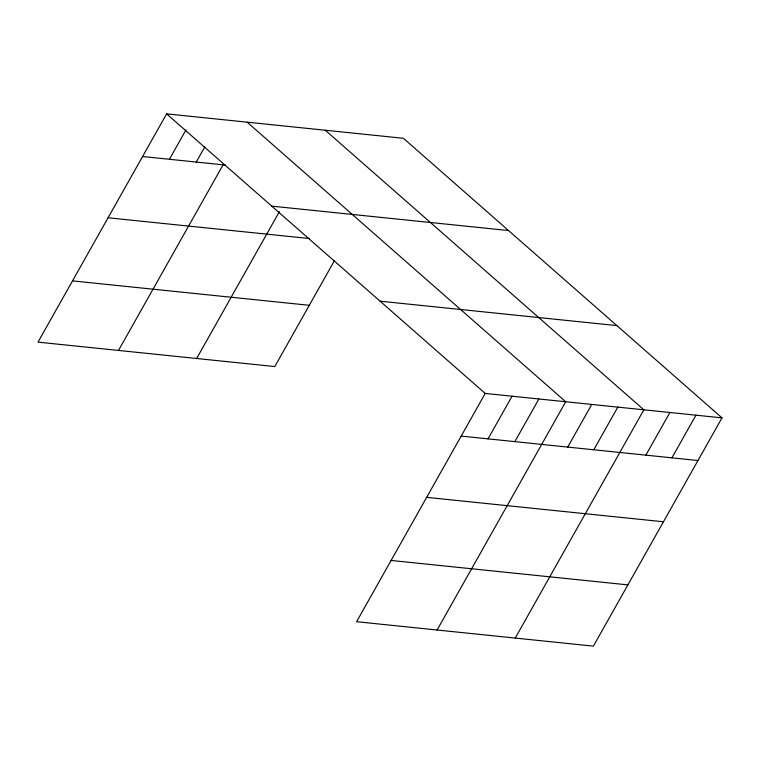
<?xml version="1.0" encoding="UTF-8"?>
<svg xmlns="http://www.w3.org/2000/svg" width="760" height="760" viewBox="0 0 760 760"><rect width="100%" height="100%" fill="white"/><g stroke="black" fill="none" stroke-linecap="round" stroke-linejoin="round"><path stroke-width="1.14" d="M722 417.867L485.212 393.442L356.592 621.708L593.38 646.133L722 417.867L403.408 138.291L166.62 113.867L38 342.133L274.787 366.558L334.533 260.519M169.423 159.286L186.019 129.836M196.261 162.06L204.839 146.822M118.503 350.436L223.089 164.825M196.65 358.492L279.376 211.679M488.015 438.872L512.05 396.216M514.852 441.636L538.887 398.981M437.104 630.011L565.725 401.745L247.123 122.17M567.73 447.089L591.764 404.434M593.778 449.777L617.813 407.123M515.242 638.077L643.862 409.811L325.27 130.226M645.876 455.145L669.911 412.49M671.916 457.833L695.951 415.178M142.585 156.522L225.359 165.062M271.757 206.131L508.544 230.546M108.072 217.778L309.748 238.573M380.076 301.188L616.864 325.603M72.513 280.887L309.301 305.301M461.177 436.097L697.965 460.522M426.664 497.353L663.452 521.769M391.106 560.462L627.893 584.877M166.62 113.867L485.212 393.442"/></g></svg>
